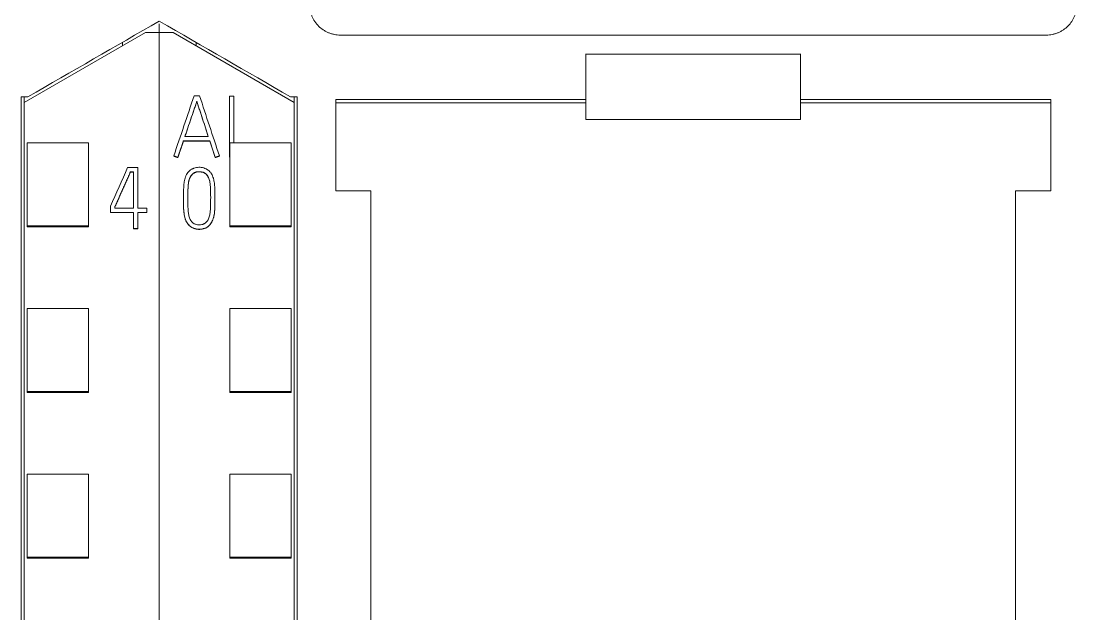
# Model space of a CAD drawing. Header units: millimetres. Extents: x 1359 to 3577, y 1336 to 3557.
# Drawn here: x 2850.27 to 2884.67, y 3022.28 to 3041.61 of the extents above; entities that cross this region are included whole.
import ezdxf

# ---------------------------------------------------------------- set-up
doc = ezdxf.new("R2010")
doc.units = ezdxf.units.MM
doc.layers.add('000-PI-Oprema', color=30, linetype='Continuous', lineweight=5)

msp = doc.modelspace()

# ---------------------------------------------------------------- linework, layer by layer
at = {"layer": '000-PI-Oprema', "color": 0, "linetype": 'ByBlock', "lineweight": 0}
for p, q in [((2854.771, 3041.518), (2854.771, 3041.237)), ((2854.771, 3041.518), (2854.771, 3041.237)), ((2850.371, 3038.956), (2854.321, 3041.237)), ((2854.771, 3041.237), (2854.321, 3041.237)), ((2854.771, 3041.237), (2854.771, 2927.819)), ((2854.771, 3041.237), (2854.771, 2927.819)), ((2855.221, 3041.237), (2854.771, 3041.237)), ((2855.221, 3041.237), (2859.171, 3038.956)), ((2860.671, 3041.156), (2883.671, 3041.156)), ((2883.675, 3041.156), (2883.675, 3041.156)), ((2853.571, 3040.804), (2853.571, 3040.921)), ((2855.971, 3040.804), (2855.971, 3040.921)), ((2875.671, 3040.534), (2868.671, 3040.534)), ((2850.271, 3039.142), (2850.493, 3039.142)), ((2850.493, 3039.142), (2850.271, 3039.142)), ((2850.371, 3039.142), (2850.371, 3038.956)), ((2850.371, 2930.141), (2850.371, 3038.956)), ((2855.908, 3039.176), (2856.086, 3039.176)), ((2855.997, 3039), (2855.997, 3038.994)), ((2857.065, 3037.184), (2857.065, 3039.168)), ((2857.065, 3039.168), (2857.203, 3039.168)), ((2857.203, 3039.168), (2857.203, 3037.642)), ((2859.271, 3039.142), (2859.05, 3039.142)), ((2859.271, 3039.142), (2859.05, 3039.142)), ((2859.171, 3039.142), (2859.171, 3038.956)), ((2859.171, 3038.956), (2859.171, 2930.141)), ((2860.521, 3036.077), (2860.521, 3039.056)), ((2868.671, 3039.056), (2860.521, 3039.056)), ((2868.671, 3038.951), (2860.521, 3038.951)), ((2868.671, 3038.951), (2868.671, 3039.056)), ((2868.671, 3038.407), (2868.671, 3038.951)), ((2875.671, 3039.056), (2875.671, 3038.951)), ((2883.821, 3039.056), (2875.671, 3039.056)), ((2875.671, 3038.951), (2875.671, 3038.407)), ((2883.821, 3038.951), (2875.671, 3038.951)), ((2883.821, 3036.077), (2883.821, 3039.056)), ((2875.671, 3038.407), (2868.671, 3038.407)), ((2850.471, 3034.939), (2850.471, 3037.642)), ((2850.471, 3037.642), (2852.471, 3037.642)), ((2852.471, 3034.939), (2852.471, 3037.642)), ((2855.561, 3037.709), (2855.561, 3037.702)), ((2856.418, 3037.709), (2855.561, 3037.709)), ((2855.561, 3037.702), (2856.418, 3037.702)), ((2855.608, 3037.849), (2856.371, 3037.849)), ((2856.418, 3037.709), (2856.418, 3037.702)), ((2857.071, 3034.939), (2857.071, 3037.642)), ((2859.071, 3037.642), (2857.071, 3037.642)), ((2859.071, 3034.939), (2859.071, 3037.642)), ((2855.245, 3037.215), (2855.245, 3037.208)), ((2856.732, 3037.215), (2856.732, 3037.208)), ((2857.065, 3037.184), (2857.065, 3037.178)), ((2857.071, 3037.184), (2857.065, 3037.184)), ((2857.065, 3037.178), (2857.071, 3037.178)), ((2853.742, 3036.835), (2854.072, 3036.835)), ((2854.072, 3036.835), (2854.072, 3035.511)), ((2855.378, 3037.17), (2855.378, 3037.164)), ((2856.596, 3037.17), (2856.596, 3037.164)), ((2853.834, 3036.697), (2853.834, 3036.691)), ((2853.931, 3036.697), (2853.834, 3036.697)), ((2853.834, 3036.691), (2853.931, 3036.691)), ((2853.931, 3035.511), (2853.931, 3036.697)), ((2855.562, 3035.848), (2855.562, 3035.842)), ((2856.586, 3035.8), (2856.586, 3035.806)), ((2861.671, 3036.077), (2860.521, 3036.077)), ((2883.821, 3036.077), (2882.671, 3036.077)), ((2853.182, 3035.373), (2853.182, 3035.577)), ((2853.321, 3035.547), (2853.321, 3035.511)), ((2853.321, 3035.511), (2853.931, 3035.511)), ((2854.072, 3035.511), (2854.366, 3035.511)), ((2854.366, 3035.511), (2854.366, 3035.373)), ((2853.182, 3035.373), (2853.182, 3035.367)), ((2853.931, 3035.373), (2853.182, 3035.373)), ((2853.182, 3035.367), (2853.931, 3035.367)), ((2853.931, 3034.846), (2853.931, 3035.373)), ((2854.072, 3035.373), (2854.072, 3034.846)), ((2854.366, 3035.373), (2854.072, 3035.373)), ((2854.072, 3035.367), (2854.366, 3035.367)), ((2854.366, 3035.373), (2854.366, 3035.367)), ((2850.471, 3034.905), (2850.471, 3034.939)), ((2850.471, 3034.939), (2852.471, 3034.939)), ((2850.471, 3034.905), (2852.471, 3034.905)), ((2852.471, 3034.905), (2852.471, 3034.939)), ((2853.931, 3034.846), (2853.931, 3034.84)), ((2854.072, 3034.846), (2853.931, 3034.846)), ((2853.931, 3034.84), (2854.072, 3034.84)), ((2854.072, 3034.846), (2854.072, 3034.84)), ((2857.071, 3034.905), (2857.071, 3034.939)), ((2859.071, 3034.939), (2857.071, 3034.939)), ((2859.071, 3034.905), (2857.071, 3034.905)), ((2859.071, 3034.905), (2859.071, 3034.939)), ((2850.471, 3029.537), (2850.471, 3032.241)), ((2850.471, 3032.241), (2852.471, 3032.241)), ((2852.471, 3029.537), (2852.471, 3032.241)), ((2857.071, 3029.537), (2857.071, 3032.241)), ((2859.071, 3032.241), (2857.071, 3032.241)), ((2859.071, 3029.537), (2859.071, 3032.241)), ((2850.471, 3029.505), (2850.471, 3029.537)), ((2850.471, 3029.537), (2852.471, 3029.537)), ((2850.471, 3029.505), (2852.471, 3029.505)), ((2852.471, 3029.505), (2852.471, 3029.537)), ((2857.071, 3029.505), (2857.071, 3029.537)), ((2859.071, 3029.537), (2857.071, 3029.537)), ((2859.071, 3029.505), (2857.071, 3029.505)), ((2859.071, 3029.505), (2859.071, 3029.537)), ((2850.471, 3024.136), (2850.471, 3026.839)), ((2850.471, 3026.839), (2852.471, 3026.839)), ((2852.471, 3024.136), (2852.471, 3026.839)), ((2857.071, 3024.136), (2857.071, 3026.839)), ((2859.071, 3026.839), (2857.071, 3026.839)), ((2859.071, 3024.136), (2859.071, 3026.839)), ((2850.471, 3024.105), (2850.471, 3024.136)), ((2850.471, 3024.136), (2852.471, 3024.136)), ((2850.471, 3024.105), (2852.471, 3024.105)), ((2852.471, 3024.105), (2852.471, 3024.136)), ((2857.071, 3024.105), (2857.071, 3024.136)), ((2859.071, 3024.136), (2857.071, 3024.136)), ((2859.071, 3024.105), (2857.071, 3024.105)), ((2859.071, 3024.105), (2859.071, 3024.136))]:
    msp.add_line(p, q, dxfattribs=at)
at = {"layer": '000-PI-Oprema', "color": 7, "linetype": 'Continuous', "lineweight": 13}
for centre, major_axis, ratio, start_param, end_param in [((2836.889, 2920.094), (337.753, 1006.406), 0.018824, 1.458513, 1.460476), ((2874.342, 2921.943), (-326.682, 998.393), 0.018302, 4.822113, 4.824092), ((2831.058, 2926.606), (432.572, 977.483), 0.022444, 1.467725, 1.469021)]:
    msp.add_ellipse(centre, major_axis=major_axis, ratio=ratio, start_param=start_param, end_param=end_param, dxfattribs=at)
at = {"layer": '000-PI-Oprema', "color": 0, "linetype": 'ByBlock', "lineweight": 0}
for points, knots in [([(2859.671, 3042.156), (2859.671, 3042.09), (2859.678, 3042.026), (2859.697, 3041.93), (2859.705, 3041.899), (2859.724, 3041.836), (2859.736, 3041.805), (2859.773, 3041.715), (2859.803, 3041.657), (2859.857, 3041.576), (2859.876, 3041.549), (2859.918, 3041.498), (2859.94, 3041.474), (2860.009, 3041.404), (2860.059, 3041.363), (2860.141, 3041.309), (2860.169, 3041.292), (2860.227, 3041.261), (2860.286, 3041.233), (2860.348, 3041.211), (2860.395, 3041.196), (2860.41, 3041.192), (2860.442, 3041.183), (2860.458, 3041.18), (2860.539, 3041.163), (2860.605, 3041.156), (2860.671, 3041.156)], [0, 0, 0, 0, 0.125, 0.125, 0.1875, 0.1875, 0.25, 0.25, 0.375, 0.375, 0.4375, 0.4375, 0.5, 0.5, 0.625, 0.625, 0.6875, 0.6875, 0.75, 0.8125, 0.8125, 0.84375, 0.84375, 0.875, 0.875, 1, 1, 1, 1]), ([(2884.671, 3042.156), (2884.671, 3042.091), (2884.665, 3042.026), (2884.646, 3041.931), (2884.638, 3041.899), (2884.619, 3041.837), (2884.608, 3041.806), (2884.571, 3041.715), (2884.54, 3041.658), (2884.487, 3041.577), (2884.468, 3041.55), (2884.426, 3041.499), (2884.404, 3041.475), (2884.336, 3041.405), (2884.286, 3041.364), (2884.204, 3041.31), (2884.176, 3041.293), (2884.118, 3041.262), (2884.059, 3041.233), (2883.998, 3041.211), (2883.951, 3041.197), (2883.935, 3041.192), (2883.903, 3041.184), (2883.887, 3041.18), (2883.807, 3041.164), (2883.741, 3041.157), (2883.675, 3041.156)], [0, 0, 0, 0, 0.125, 0.125, 0.1875, 0.1875, 0.25, 0.25, 0.375, 0.375, 0.4375, 0.4375, 0.5, 0.5, 0.625, 0.625, 0.6875, 0.6875, 0.75, 0.8125, 0.8125, 0.84375, 0.84375, 0.875, 0.875, 1, 1, 1, 1]), ([(2850.271, 2929.856), (2850.271, 2933.196), (2850.271, 2941.161), (2850.271, 2953.801), (2850.271, 2969.287), (2850.271, 2983.582), (2850.271, 2997.792), (2850.271, 3012.358), (2850.271, 3026.528), (2850.271, 3036.098), (2850.271, 3039.142)], [0, 0, 0, 0, 0.091483, 0.21812, 0.346206, 0.515858, 0.610111, 0.736264, 0.916066, 1, 1, 1, 1]), ([(2855.997, 3039), (2855.981, 3038.952), (2855.965, 3038.904), (2855.933, 3038.808), (2855.917, 3038.76), (2855.868, 3038.616), (2855.835, 3038.52), (2855.77, 3038.329), (2855.737, 3038.233), (2855.673, 3038.041), (2855.641, 3037.945), (2855.608, 3037.849)], [0, 0, 0, 0, 0.125, 0.125, 0.25, 0.25, 0.5, 0.5, 0.75, 0.75, 1, 1, 1, 1]), ([(2855.61, 3037.849), (2855.642, 3037.943), (2855.673, 3038.037), (2855.737, 3038.227), (2855.77, 3038.323), (2855.835, 3038.514), (2855.868, 3038.61), (2855.917, 3038.754), (2855.933, 3038.802), (2855.965, 3038.898), (2855.981, 3038.946), (2855.997, 3038.994)], [0, 0, 0, 0, 0.245947, 0.245947, 0.497298, 0.497298, 0.748649, 0.748649, 0.874324, 0.874324, 1, 1, 1, 1]), ([(2856.371, 3037.849), (2856.34, 3037.945), (2856.309, 3038.041), (2856.247, 3038.233), (2856.215, 3038.329), (2856.152, 3038.52), (2856.121, 3038.616), (2856.074, 3038.76), (2856.059, 3038.808), (2856.028, 3038.904), (2856.013, 3038.952), (2855.997, 3039)], [0, 0, 0, 0, 0.25, 0.25, 0.5, 0.5, 0.75, 0.75, 0.875, 0.875, 1, 1, 1, 1]), ([(2855.997, 3038.994), (2856.013, 3038.946), (2856.028, 3038.898), (2856.059, 3038.802), (2856.074, 3038.754), (2856.121, 3038.61), (2856.152, 3038.514), (2856.215, 3038.322), (2856.247, 3038.227), (2856.309, 3038.037), (2856.339, 3037.943), (2856.369, 3037.849)], [0, 0, 0, 0, 0.125676, 0.125676, 0.251351, 0.251351, 0.502702, 0.502702, 0.754053, 0.754053, 1, 1, 1, 1]), ([(2859.271, 3039.142), (2859.271, 3036.098), (2859.271, 3026.528), (2859.271, 3012.358), (2859.271, 2997.792), (2859.271, 2983.582), (2859.271, 2969.287), (2859.271, 2953.801), (2859.271, 2941.161), (2859.271, 2933.196), (2859.271, 2929.856)], [0, 0, 0, 0, 0.083934, 0.263736, 0.389889, 0.484142, 0.653794, 0.78188, 0.908517, 1, 1, 1, 1]), ([(2856.596, 3037.17), (2856.589, 3037.193), (2856.582, 3037.215), (2856.567, 3037.26), (2856.559, 3037.283), (2856.543, 3037.327), (2856.536, 3037.349), (2856.52, 3037.394), (2856.513, 3037.417), (2856.49, 3037.484), (2856.476, 3037.529), (2856.447, 3037.618), (2856.432, 3037.663), (2856.418, 3037.709)], [0, 0, 0, 0, 0.125, 0.125, 0.25, 0.25, 0.375, 0.375, 0.5, 0.5, 0.75, 0.75, 1, 1, 1, 1]), ([(2856.418, 3037.702), (2856.432, 3037.657), (2856.447, 3037.612), (2856.476, 3037.522), (2856.49, 3037.477), (2856.513, 3037.41), (2856.52, 3037.388), (2856.536, 3037.343), (2856.543, 3037.321), (2856.559, 3037.276), (2856.567, 3037.254), (2856.582, 3037.209), (2856.589, 3037.187), (2856.596, 3037.164)], [0, 0, 0, 0, 0.25, 0.25, 0.5, 0.5, 0.625, 0.625, 0.75, 0.75, 0.875, 0.875, 1, 1, 1, 1]), ([(2855.903, 3036.816), (2855.929, 3036.826), (2855.955, 3036.833), (2856.007, 3036.842), (2856.034, 3036.845), (2856.089, 3036.846), (2856.116, 3036.844), (2856.169, 3036.836), (2856.195, 3036.831), (2856.247, 3036.816), (2856.273, 3036.806), (2856.309, 3036.789), (2856.321, 3036.782), (2856.344, 3036.769), (2856.355, 3036.761), (2856.388, 3036.736), (2856.407, 3036.718), (2856.433, 3036.688), (2856.442, 3036.677), (2856.457, 3036.655), (2856.465, 3036.644), (2856.486, 3036.61), (2856.498, 3036.586), (2856.519, 3036.537), (2856.528, 3036.512), (2856.54, 3036.473), (2856.544, 3036.46), (2856.55, 3036.434), (2856.559, 3036.395), (2856.574, 3036.304), (2856.579, 3036.225), (2856.583, 3036.12), (2856.585, 3036.067), (2856.586, 3035.961), (2856.586, 3035.908), (2856.586, 3035.803), (2856.586, 3035.697), (2856.584, 3035.591), (2856.581, 3035.486), (2856.579, 3035.433), (2856.568, 3035.328), (2856.559, 3035.276), (2856.542, 3035.211), (2856.538, 3035.198), (2856.53, 3035.172), (2856.525, 3035.16), (2856.511, 3035.122), (2856.501, 3035.097), (2856.482, 3035.061), (2856.475, 3035.049), (2856.461, 3035.026), (2856.454, 3035.015), (2856.431, 3034.982), (2856.413, 3034.962), (2856.384, 3034.934), (2856.374, 3034.926), (2856.352, 3034.909), (2856.341, 3034.901), (2856.307, 3034.88), (2856.282, 3034.869), (2856.244, 3034.854), (2856.231, 3034.85), (2856.205, 3034.843), (2856.192, 3034.84), (2856.152, 3034.832), (2856.125, 3034.829), (2856.071, 3034.827), (2856.044, 3034.828), (2855.99, 3034.834), (2855.964, 3034.839), (2855.925, 3034.85), (2855.912, 3034.854), (2855.886, 3034.863), (2855.873, 3034.868), (2855.837, 3034.885), (2855.813, 3034.899), (2855.78, 3034.923), (2855.77, 3034.931), (2855.75, 3034.95), (2855.74, 3034.959), (2855.713, 3034.989), (2855.697, 3035.011), (2855.675, 3035.045), (2855.668, 3035.057), (2855.655, 3035.081), (2855.649, 3035.093), (2855.633, 3035.129), (2855.623, 3035.154), (2855.611, 3035.193), (2855.608, 3035.206), (2855.601, 3035.232), (2855.598, 3035.245), (2855.59, 3035.285), (2855.585, 3035.311), (2855.567, 3035.444), (2855.565, 3035.55), (2855.563, 3035.71), (2855.562, 3035.763), (2855.562, 3035.87), (2855.562, 3035.924), (2855.563, 3036.03), (2855.565, 3036.084), (2855.569, 3036.19), (2855.573, 3036.243), (2855.584, 3036.349), (2855.591, 3036.401), (2855.609, 3036.48), (2855.617, 3036.505), (2855.631, 3036.544), (2855.636, 3036.557), (2855.647, 3036.582), (2855.653, 3036.594), (2855.673, 3036.63), (2855.688, 3036.652), (2855.714, 3036.684), (2855.723, 3036.694), (2855.742, 3036.714), (2855.752, 3036.723), (2855.783, 3036.75), (2855.805, 3036.766), (2855.84, 3036.787), (2855.853, 3036.794), (2855.871, 3036.803), (2855.881, 3036.807), (2855.89, 3036.811), (2855.897, 3036.814), (2855.9, 3036.815), (2855.903, 3036.816)], [0, 0, 0, 0, 0.015625, 0.015625, 0.03125, 0.03125, 0.046875, 0.046875, 0.0625, 0.0625, 0.078125, 0.078125, 0.085937, 0.085937, 0.09375, 0.09375, 0.109375, 0.109375, 0.117187, 0.117187, 0.125, 0.125, 0.140625, 0.140625, 0.15625, 0.15625, 0.164062, 0.164062, 0.171875, 0.1875, 0.21875, 0.21875, 0.25, 0.25, 0.28125, 0.28125, 0.3125, 0.34375, 0.34375, 0.375, 0.375, 0.40625, 0.40625, 0.414062, 0.414062, 0.421875, 0.421875, 0.4375, 0.4375, 0.445312, 0.445312, 0.453125, 0.453125, 0.46875, 0.46875, 0.476562, 0.476562, 0.484375, 0.484375, 0.5, 0.5, 0.507812, 0.507812, 0.515625, 0.515625, 0.53125, 0.53125, 0.546875, 0.546875, 0.5625, 0.5625, 0.570312, 0.570312, 0.578125, 0.578125, 0.59375, 0.59375, 0.601562, 0.601562, 0.609375, 0.609375, 0.625, 0.625, 0.632812, 0.632812, 0.640625, 0.640625, 0.65625, 0.65625, 0.664062, 0.664062, 0.671875, 0.671875, 0.6875, 0.6875, 0.75, 0.75, 0.78125, 0.78125, 0.8125, 0.8125, 0.84375, 0.84375, 0.875, 0.875, 0.90625, 0.90625, 0.921875, 0.921875, 0.929687, 0.929687, 0.9375, 0.9375, 0.953125, 0.953125, 0.960937, 0.960937, 0.96875, 0.96875, 0.984375, 0.984375, 0.992187, 0.992187, 0.996094, 0.998047, 0.998047, 1, 1, 1, 1]), ([(2853.834, 3036.697), (2853.823, 3036.673), (2853.813, 3036.649), (2853.792, 3036.601), (2853.781, 3036.577), (2853.749, 3036.505), (2853.728, 3036.457), (2853.686, 3036.361), (2853.664, 3036.313), (2853.622, 3036.217), (2853.6, 3036.169), (2853.557, 3036.074), (2853.536, 3036.026), (2853.493, 3035.93), (2853.471, 3035.882), (2853.429, 3035.786), (2853.407, 3035.738), (2853.375, 3035.666), (2853.364, 3035.642), (2853.348, 3035.606), (2853.343, 3035.594), (2853.332, 3035.571), (2853.326, 3035.559), (2853.321, 3035.547)], [0, 0, 0, 0, 0.0625, 0.0625, 0.125, 0.125, 0.25, 0.25, 0.375, 0.375, 0.5, 0.5, 0.625, 0.625, 0.75, 0.75, 0.875, 0.875, 0.9375, 0.9375, 0.96875, 0.96875, 1, 1, 1, 1]), ([(2853.321, 3035.541), (2853.326, 3035.552), (2853.332, 3035.564), (2853.343, 3035.588), (2853.348, 3035.6), (2853.364, 3035.636), (2853.375, 3035.66), (2853.407, 3035.732), (2853.429, 3035.78), (2853.471, 3035.876), (2853.493, 3035.924), (2853.536, 3036.02), (2853.557, 3036.067), (2853.6, 3036.163), (2853.622, 3036.211), (2853.664, 3036.307), (2853.686, 3036.355), (2853.728, 3036.451), (2853.749, 3036.499), (2853.781, 3036.571), (2853.792, 3036.595), (2853.813, 3036.643), (2853.823, 3036.667), (2853.834, 3036.691)], [0, 0, 0, 0, 0.03125, 0.03125, 0.0625, 0.0625, 0.125, 0.125, 0.25, 0.25, 0.375, 0.375, 0.5, 0.5, 0.625, 0.625, 0.75, 0.75, 0.875, 0.875, 0.9375, 0.9375, 1, 1, 1, 1]), ([(2856.246, 3036.664), (2856.266, 3036.653), (2856.284, 3036.639), (2856.316, 3036.608), (2856.33, 3036.591), (2856.355, 3036.554), (2856.366, 3036.534), (2856.385, 3036.494), (2856.394, 3036.473), (2856.415, 3036.41), (2856.424, 3036.366), (2856.432, 3036.3), (2856.434, 3036.278), (2856.437, 3036.234), (2856.439, 3036.211), (2856.444, 3036.1), (2856.446, 3036.011), (2856.448, 3035.833), (2856.447, 3035.744), (2856.446, 3035.61), (2856.445, 3035.544), (2856.441, 3035.477), (2856.437, 3035.433), (2856.435, 3035.41), (2856.427, 3035.344), (2856.419, 3035.301), (2856.402, 3035.236), (2856.396, 3035.215), (2856.381, 3035.173), (2856.372, 3035.152), (2856.357, 3035.122), (2856.351, 3035.113), (2856.339, 3035.094), (2856.332, 3035.084), (2856.311, 3035.058), (2856.296, 3035.042), (2856.268, 3035.022), (2856.259, 3035.016), (2856.239, 3035.005), (2856.229, 3035), (2856.209, 3034.992), (2856.198, 3034.988), (2856.176, 3034.981), (2856.165, 3034.979), (2856.133, 3034.972), (2856.11, 3034.969), (2856.077, 3034.968), (2856.065, 3034.968), (2856.043, 3034.97), (2856.032, 3034.971), (2855.999, 3034.975), (2855.977, 3034.98), (2855.945, 3034.99), (2855.934, 3034.994), (2855.913, 3035.003), (2855.894, 3035.013), (2855.875, 3035.026), (2855.857, 3035.04), (2855.849, 3035.047), (2855.833, 3035.063), (2855.826, 3035.072), (2855.813, 3035.09), (2855.806, 3035.099), (2855.789, 3035.128), (2855.78, 3035.148), (2855.763, 3035.189), (2855.756, 3035.21), (2855.744, 3035.253), (2855.738, 3035.275), (2855.729, 3035.318), (2855.718, 3035.383), (2855.713, 3035.449), (2855.705, 3035.58), (2855.704, 3035.668), (2855.704, 3035.8), (2855.704, 3035.843), (2855.704, 3035.931), (2855.704, 3035.975), (2855.706, 3036.063), (2855.707, 3036.107), (2855.711, 3036.195), (2855.714, 3036.239), (2855.722, 3036.326), (2855.728, 3036.37), (2855.741, 3036.423), (2855.744, 3036.434), (2855.75, 3036.455), (2855.753, 3036.465), (2855.765, 3036.496), (2855.774, 3036.516), (2855.796, 3036.554), (2855.808, 3036.573), (2855.836, 3036.607), (2855.851, 3036.623), (2855.877, 3036.644), (2855.886, 3036.651), (2855.904, 3036.663), (2855.914, 3036.668), (2855.933, 3036.678), (2855.944, 3036.682), (2855.965, 3036.689), (2855.976, 3036.692), (2856.008, 3036.699), (2856.03, 3036.701), (2856.063, 3036.702), (2856.074, 3036.702), (2856.097, 3036.701), (2856.108, 3036.7), (2856.141, 3036.697), (2856.162, 3036.693), (2856.195, 3036.685), (2856.205, 3036.682), (2856.221, 3036.676), (2856.229, 3036.673), (2856.236, 3036.669), (2856.241, 3036.667), (2856.244, 3036.665), (2856.246, 3036.664)], [0, 0, 0, 0, 0.015625, 0.015625, 0.03125, 0.03125, 0.046875, 0.046875, 0.0625, 0.0625, 0.09375, 0.09375, 0.109375, 0.109375, 0.125, 0.125, 0.1875, 0.1875, 0.25, 0.25, 0.28125, 0.296875, 0.296875, 0.3125, 0.3125, 0.34375, 0.34375, 0.359375, 0.359375, 0.375, 0.375, 0.382813, 0.382813, 0.390625, 0.390625, 0.40625, 0.40625, 0.414063, 0.414063, 0.421875, 0.421875, 0.429688, 0.429688, 0.4375, 0.4375, 0.453125, 0.453125, 0.460938, 0.460938, 0.46875, 0.46875, 0.484375, 0.484375, 0.492188, 0.492188, 0.5, 0.507813, 0.507813, 0.515625, 0.515625, 0.523438, 0.523438, 0.53125, 0.53125, 0.546875, 0.546875, 0.5625, 0.5625, 0.578125, 0.578125, 0.59375, 0.625, 0.625, 0.6875, 0.6875, 0.71875, 0.71875, 0.75, 0.75, 0.78125, 0.78125, 0.8125, 0.8125, 0.84375, 0.84375, 0.851563, 0.851563, 0.859375, 0.859375, 0.875, 0.875, 0.890625, 0.890625, 0.90625, 0.90625, 0.914063, 0.914063, 0.921875, 0.921875, 0.929688, 0.929688, 0.9375, 0.9375, 0.953125, 0.953125, 0.960938, 0.960938, 0.96875, 0.96875, 0.984375, 0.984375, 0.992188, 0.992188, 0.996094, 0.998047, 0.998047, 1, 1, 1, 1]), ([(2856.246, 3036.658), (2856.226, 3036.669), (2856.205, 3036.676), (2856.173, 3036.684), (2856.162, 3036.687), (2856.14, 3036.69), (2856.129, 3036.692), (2856.095, 3036.695), (2856.073, 3036.696), (2856.029, 3036.695), (2856.007, 3036.693), (2855.974, 3036.685), (2855.963, 3036.682), (2855.941, 3036.675), (2855.931, 3036.671), (2855.911, 3036.661), (2855.901, 3036.655), (2855.883, 3036.642), (2855.874, 3036.636), (2855.857, 3036.621), (2855.849, 3036.613), (2855.833, 3036.597), (2855.826, 3036.589), (2855.805, 3036.562), (2855.793, 3036.543), (2855.777, 3036.514), (2855.772, 3036.504), (2855.763, 3036.484), (2855.759, 3036.473), (2855.747, 3036.442), (2855.741, 3036.42), (2855.727, 3036.355), (2855.721, 3036.312), (2855.713, 3036.223), (2855.71, 3036.179), (2855.706, 3036.09), (2855.705, 3036.046), (2855.704, 3035.958), (2855.704, 3035.913), (2855.704, 3035.83), (2855.704, 3035.791), (2855.704, 3035.753)], [0, 0, 0, 0, 0.050638, 0.050638, 0.075957, 0.075957, 0.101276, 0.101276, 0.151914, 0.151914, 0.202552, 0.202552, 0.227871, 0.227871, 0.25319, 0.25319, 0.278509, 0.278509, 0.303828, 0.303828, 0.329147, 0.329147, 0.354466, 0.354466, 0.405104, 0.405104, 0.430423, 0.430423, 0.455742, 0.455742, 0.50638, 0.50638, 0.607656, 0.607656, 0.708933, 0.708933, 0.810209, 0.810209, 0.911485, 0.911485, 1, 1, 1, 1]), ([(2856.448, 3035.848), (2856.448, 3035.873), (2856.447, 3035.898), (2856.446, 3036.012), (2856.444, 3036.1), (2856.437, 3036.232), (2856.435, 3036.276), (2856.423, 3036.364), (2856.414, 3036.407), (2856.393, 3036.469), (2856.385, 3036.489), (2856.37, 3036.519), (2856.365, 3036.529), (2856.354, 3036.548), (2856.342, 3036.567), (2856.329, 3036.585), (2856.315, 3036.602), (2856.307, 3036.61), (2856.291, 3036.626), (2856.283, 3036.633), (2856.27, 3036.643), (2856.265, 3036.646), (2856.256, 3036.652), (2856.251, 3036.655), (2856.246, 3036.658)], [0, 0, 0, 0, 0.086827, 0.086827, 0.391218, 0.391218, 0.543414, 0.543414, 0.695609, 0.695609, 0.771707, 0.771707, 0.809756, 0.809756, 0.847805, 0.885853, 0.885853, 0.923902, 0.923902, 0.961951, 0.961951, 0.980976, 0.980976, 1, 1, 1, 1]), ([(2855.562, 3035.842), (2855.562, 3035.779), (2855.563, 3035.716), (2855.564, 3035.6), (2855.565, 3035.547), (2855.57, 3035.44), (2855.574, 3035.387), (2855.589, 3035.28), (2855.599, 3035.228), (2855.618, 3035.164), (2855.623, 3035.151), (2855.632, 3035.126), (2855.637, 3035.113), (2855.653, 3035.077), (2855.666, 3035.053), (2855.687, 3035.019), (2855.695, 3035.008), (2855.711, 3034.987), (2855.719, 3034.976), (2855.746, 3034.946), (2855.766, 3034.928), (2855.798, 3034.904), (2855.809, 3034.896), (2855.832, 3034.882), (2855.844, 3034.876), (2855.881, 3034.858), (2855.906, 3034.849), (2855.945, 3034.838), (2855.958, 3034.835), (2855.985, 3034.829), (2855.998, 3034.827), (2856.038, 3034.822), (2856.065, 3034.821), (2856.106, 3034.822), (2856.119, 3034.823), (2856.146, 3034.826), (2856.159, 3034.828), (2856.199, 3034.835), (2856.225, 3034.841), (2856.263, 3034.855), (2856.275, 3034.86), (2856.3, 3034.871), (2856.312, 3034.878), (2856.347, 3034.898), (2856.368, 3034.914), (2856.398, 3034.941), (2856.408, 3034.951), (2856.426, 3034.971), (2856.443, 3034.992), (2856.458, 3035.015), (2856.472, 3035.037), (2856.479, 3035.049), (2856.498, 3035.085), (2856.509, 3035.109), (2856.528, 3035.159), (2856.536, 3035.184), (2856.55, 3035.236), (2856.556, 3035.262), (2856.566, 3035.315), (2856.57, 3035.342), (2856.578, 3035.421), (2856.581, 3035.474), (2856.584, 3035.581), (2856.585, 3035.634), (2856.586, 3035.725), (2856.586, 3035.762), (2856.586, 3035.8)], [0, 0, 0, 0, 0.073866, 0.073866, 0.136839, 0.136839, 0.199811, 0.199811, 0.262783, 0.262783, 0.278526, 0.278526, 0.29427, 0.29427, 0.325756, 0.325756, 0.341499, 0.341499, 0.357242, 0.357242, 0.388728, 0.388728, 0.404471, 0.404471, 0.420214, 0.420214, 0.4517, 0.4517, 0.467443, 0.467443, 0.483186, 0.483186, 0.514673, 0.514673, 0.530416, 0.530416, 0.546159, 0.546159, 0.577645, 0.577645, 0.593388, 0.593388, 0.609131, 0.609131, 0.640617, 0.640617, 0.65636, 0.65636, 0.672103, 0.687846, 0.687846, 0.703589, 0.703589, 0.735076, 0.735076, 0.766562, 0.766562, 0.798048, 0.798048, 0.829534, 0.829534, 0.892506, 0.892506, 0.955479, 0.955479, 1, 1, 1, 1]), ([(2861.671, 3036.077), (2861.671, 3034.053), (2861.671, 3025.504), (2861.671, 3012.358), (2861.671, 2997.792), (2861.671, 2983.582), (2861.671, 2969.287), (2861.671, 2953.801), (2861.671, 2941.043), (2861.671, 2932.161), (2861.671, 2927.904), (2861.671, 2927.106)], [0, 0, 0, 0, 0.055935, 0.236292, 0.362833, 0.457376, 0.627551, 0.756032, 0.883059, 0.978086, 1, 1, 1, 1]), ([(2882.671, 3036.077), (2882.671, 3034.053), (2882.671, 3025.504), (2882.671, 3012.358), (2882.671, 2997.792), (2882.671, 2983.582), (2882.671, 2969.287), (2882.671, 2953.801), (2882.671, 2941.043), (2882.671, 2932.161), (2882.671, 2927.904), (2882.671, 2927.106)], [0, 0, 0, 0, 0.055935, 0.236292, 0.362833, 0.457376, 0.627551, 0.756032, 0.883059, 0.978086, 1, 1, 1, 1])]:
    msp.add_open_spline(points, degree=3, knots=knots, dxfattribs=at)
for points in [[(2854.771, 3041.612), (2853.345, 3040.789), (2851.919, 3039.965), (2850.493, 3039.142)], [(2859.05, 3039.142), (2857.623, 3039.965), (2856.197, 3040.789), (2854.771, 3041.612)], [(2883.671, 3041.156), (2883.673, 3041.156), (2883.674, 3041.156), (2883.675, 3041.156)], [(2868.671, 3040.54), (2868.671, 3040.045), (2868.671, 3039.551), (2868.671, 3039.056)], [(2875.671, 3039.056), (2875.671, 3039.551), (2875.671, 3040.045), (2875.671, 3040.54)]]:
    msp.add_open_spline(points, degree=3, dxfattribs=at)
for points, weights in [([(2855.561, 3037.709), (2855.47, 3037.439), (2855.378, 3037.17)], [0.500000008539, 0.499999991461, 0.500000008539]), ([(2855.378, 3037.164), (2855.47, 3037.433), (2855.561, 3037.702)], [0.500000007367, 0.499999992633, 0.500000007367]), ([(2855.378, 3037.17), (2855.312, 3037.193), (2855.245, 3037.215)], [0.499999252848, 0.500000747152, 0.499999252848]), ([(2855.245, 3037.208), (2855.312, 3037.186), (2855.378, 3037.164)], [0.499999519132, 0.500000480868, 0.499999519132]), ([(2856.732, 3037.215), (2856.664, 3037.193), (2856.596, 3037.17)], [0.499998878343, 0.500001121657, 0.499998878343]), ([(2856.596, 3037.164), (2856.664, 3037.186), (2856.732, 3037.208)], [0.50000123115, 0.49999876885, 0.50000123115])]:
    msp.add_rational_spline(points, weights, degree=2, dxfattribs=at)

doc.saveas('drawing.dxf')
